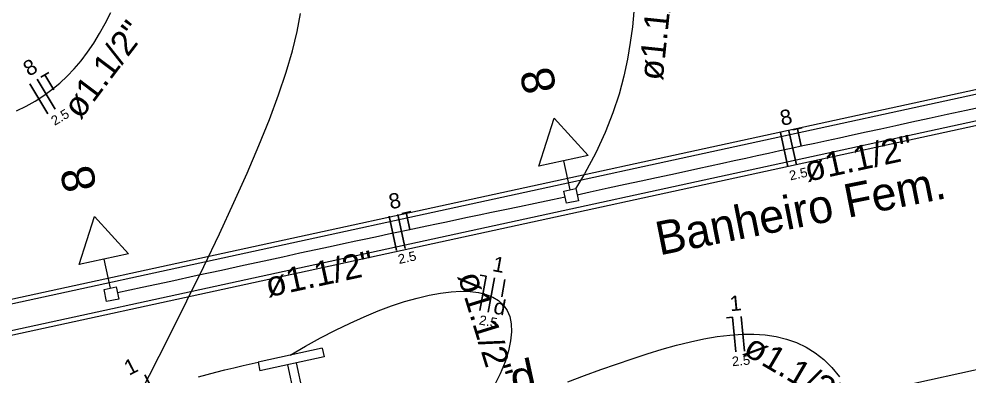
# Model space of a CAD drawing. Header units: millimetres. Extents: x -395 to 1008, y 9 to 692.
# Drawn here: x -36.458 to -32.379, y 53.233 to 54.766 of the extents above; entities that cross this region are included whole.
import ezdxf

# ---------------------------------------------------------------- set-up
doc = ezdxf.new("R2010")
doc.units = ezdxf.units.MM
doc.header["$LTSCALE"] = 0.1
doc.header["$MEASUREMENT"] = 0
for name, color, linetype, lineweight in [('.10 ultra fina', 240, 'Continuous', 5), ('.15', 150, 'Continuous', 15), ('.20', 130, 'Continuous', 5), ('.25', 70, 'Continuous', 5), ('.30', 50, 'Continuous', 5), ('.40 Interno parede', 27, 'Continuous', 5)]:
    doc.layers.add(name, color=color, linetype=linetype, lineweight=lineweight)
doc.styles.add('Arial', font='arial.ttf')
doc.styles.add('MicrosoftHimalaya', font='himalaya.ttf')

# ---------------------------------------------------------------- blocks, each defined once
blk = doc.blocks.new('eeetet')
at = {"layer": '.10 ultra fina', "color": 240, "lineweight": 5}
for p, q in [((662.342, 114.8528), (655.9709, 113.4674)), ((662.3378, 114.8723), (655.9862, 113.4912)), ((655.9943, 113.3599), (662.3654, 114.7453)), ((656.0181, 113.3446), (662.3696, 114.7257)), ((660.5207, 113.2748), (660.9116, 113.3597))]:
    blk.add_line(p, q, dxfattribs=at)
at = {"layer": '.10 ultra fina', "color": 240, "lineweight": 5, "insert": (659.492, 113.835), "char_height": 0.143996, "width": 1.592578, "attachment_point": 7, "rotation": 11.2657, "line_spacing_factor": 0.9, "style": 'MicrosoftHimalaya'}
blk.add_mtext('Banheiro Fem.', dxfattribs=at)

msp = doc.modelspace()

# ---------------------------------------------------------------- linework, layer by layer
at = {"layer": '.15', "color": 150, "lineweight": 15}
for p, q in [((-34.226, 54.1336), (-34.16, 54.3398)), ((-34.16, 54.3398), (-34.0144, 54.1796)), ((-34.0144, 54.1796), (-34.226, 54.1336)), ((-34.1202, 54.1566), (-34.093, 54.0315)), ((-34.1189, 54.0259), (-34.0671, 54.0372)), ((-34.1077, 53.9741), (-34.1189, 54.0259)), ((-34.0671, 54.0372), (-34.0558, 53.9853)), ((-34.0558, 53.9853), (-34.1077, 53.9741)), ((-36.2005, 53.7114), (-36.1345, 53.9177)), ((-36.1345, 53.9177), (-35.9889, 53.7574)), ((-35.9889, 53.7574), (-36.2005, 53.7114)), ((-36.0947, 53.7344), (-36.0675, 53.6094)), ((-36.0934, 53.6037), (-36.0416, 53.615)), ((-36.0416, 53.615), (-36.0303, 53.5632)), ((-36.0821, 53.5519), (-36.0934, 53.6037)), ((-36.0303, 53.5632), (-36.0821, 53.5519)), ((-35.156, 53.3522), (-35.4321, 53.2922)), ((-35.156, 53.3522), (-35.1479, 53.3147)), ((-35.4321, 53.2922), (-35.4239, 53.2547)), ((-35.1479, 53.3147), (-35.4239, 53.2547)), ((-35.2773, 53.1551), (-35.3046, 53.2807)), ((-35.2398, 53.1633), (-35.2671, 53.2888))]:
    msp.add_line(p, q, dxfattribs=at)
at = {"layer": '.20', "color": 130, "lineweight": 20}
for points in [[(-36.4685, 54.3719), (-36.428, 54.3918), (-36.3893, 54.4135), (-36.3525, 54.4372), (-36.3173, 54.4629), (-36.2838, 54.4906), (-36.2519, 54.5204), (-36.2214, 54.5524), (-36.1922, 54.5866), (-36.1644, 54.6231), (-36.1377, 54.662), (-36.1122, 54.7033), (-36.0878, 54.7471), (-36.0643, 54.7934)], [(-36.0975, 52.849), (-35.9853, 53.0659), (-35.898, 53.2363), (-35.8154, 53.3992), (-35.7378, 53.5547), (-35.6652, 53.7028), (-35.5978, 53.8436), (-35.5357, 53.9771), (-35.4791, 54.1034), (-35.4282, 54.2226), (-35.3831, 54.3346), (-35.344, 54.4395), (-35.3109, 54.5375), (-35.2841, 54.6284), (-35.2637, 54.7124), (-35.2499, 54.7896)], [(-33.8183, 54.7977), (-33.8246, 54.7323), (-33.8332, 54.6643), (-33.845, 54.5935), (-33.8609, 54.5197), (-33.8816, 54.4428), (-33.908, 54.3626), (-33.941, 54.2789), (-33.9813, 54.1916), (-34.0298, 54.1006), (-34.0685, 54.0369)], [(-34.0615, 54.0113), (-34.0052, 54.0235), (-33.9279, 54.0403), (-33.855, 54.0561), (-33.7861, 54.0711), (-33.7209, 54.0852), (-33.6591, 54.0986), (-33.6002, 54.1114), (-33.5439, 54.1237), (-33.4898, 54.1354), (-33.4376, 54.1468), (-33.3868, 54.1578), (-33.3372, 54.1686), (-33.2882, 54.1792), (-33.2397, 54.1898), (-33.1911, 54.2003), (-33.1421, 54.211), (-33.0924, 54.2218), (-33.0416, 54.2328), (-32.9893, 54.2442), (-32.9352, 54.256), (-32.8788, 54.2682), (-32.8198, 54.281), (-32.7579, 54.2945), (-32.6926, 54.3087), (-32.6237, 54.3237), (-32.5506, 54.3396), (-32.4731, 54.3564), (-32.3908, 54.3743), (-32.3033, 54.3933)], [(-34.1133, 54.0002), (-34.1678, 53.9888), (-34.2416, 53.9734), (-34.3094, 53.9593), (-34.3717, 53.9463), (-34.4292, 53.9343), (-34.4825, 53.9232), (-34.5321, 53.9129), (-34.5787, 53.9031), (-34.6229, 53.8939), (-34.6653, 53.885), (-34.7065, 53.8764), (-34.747, 53.8678), (-34.7876, 53.8592), (-34.8287, 53.8505), (-34.8711, 53.8415), (-34.9152, 53.832), (-34.9618, 53.8221), (-35.0114, 53.8114), (-35.0647, 53.7999), (-35.1221, 53.7875), (-35.1844, 53.7741), (-35.2521, 53.7594), (-35.3258, 53.7434), (-35.4062, 53.726), (-35.4939, 53.7069), (-35.5893, 53.6862), (-35.6933, 53.6636), (-35.8063, 53.639), (-35.9289, 53.6124), (-36.036, 53.5891)], [(-35.294, 53.3222), (-35.2284, 53.3607), (-35.1635, 53.3965), (-35.0997, 53.4295), (-35.037, 53.4598), (-34.9757, 53.4873), (-34.9161, 53.5118), (-34.8582, 53.5334), (-34.8024, 53.5519), (-34.7488, 53.5673), (-34.6976, 53.5796), (-34.649, 53.5886), (-34.6032, 53.5944), (-34.5604, 53.5968), (-34.5209, 53.5957), (-34.4847, 53.5912), (-34.4522, 53.5832), (-34.4236, 53.5715), (-34.3989, 53.5562), (-34.3785, 53.5371), (-34.3626, 53.5143), (-34.3512, 53.4875), (-34.3448, 53.4569), (-34.3433, 53.4222), (-34.3471, 53.3835), (-34.3564, 53.3407), (-34.3712, 53.2937), (-34.392, 53.2425), (-34.4188, 53.1869)], [(-34.1019, 53.2075), (-34.0304, 53.2341), (-33.9604, 53.2598), (-33.892, 53.2841), (-33.8253, 53.307), (-33.7602, 53.3282), (-33.6968, 53.3476), (-33.6351, 53.3648), (-33.5752, 53.3797), (-33.5171, 53.3922), (-33.4607, 53.4019), (-33.4062, 53.4086), (-33.3535, 53.4122), (-33.3028, 53.4125), (-33.2539, 53.4092), (-33.207, 53.4021), (-33.1621, 53.3911), (-33.1191, 53.3758), (-33.0782, 53.3561), (-33.0394, 53.3319), (-33.0026, 53.3028), (-32.9679, 53.2686), (-32.9354, 53.2292)], [(-35.6873, 53.2297), (-35.6505, 53.2396), (-35.613, 53.2493), (-35.5747, 53.2588), (-35.5357, 53.2682), (-35.4961, 53.2774), (-35.432, 53.2919)]]:
    msp.add_lwpolyline(points, dxfattribs=at)
at = {"layer": '.25', "color": 70, "lineweight": 25}
for p, q in [((-36.3025, 54.3783), (-36.3798, 54.5068)), ((-36.3648, 54.5158), (-36.3305, 54.5365)), ((-36.309, 54.4619), (-36.3477, 54.5261)), ((-36.3346, 54.359), (-36.4119, 54.4875)), ((-33.1568, 54.131), (-33.1887, 54.2776)), ((-33.1202, 54.139), (-33.1521, 54.2856)), ((-33.1349, 54.2893), (-33.0959, 54.2978)), ((-33.0995, 54.2203), (-33.1154, 54.2935)), ((-34.815, 53.9304), (-34.7759, 53.9389)), ((-34.7795, 53.8614), (-34.7954, 53.9347)), ((-34.8368, 53.7722), (-34.8687, 53.9187)), ((-34.8002, 53.7801), (-34.8321, 53.9267)), ((-34.4799, 53.5141), (-34.4528, 53.6616)), ((-34.4774, 53.6661), (-34.4528, 53.6616)), ((-34.443, 53.5073), (-34.4159, 53.6548)), ((-34.3853, 53.573), (-34.3717, 53.6467)), ((-33.4196, 53.4827), (-33.3947, 53.4851)), ((-33.3804, 53.3358), (-33.3947, 53.4851)), ((-33.3431, 53.3393), (-33.3574, 53.4886)), ((-35.884, 53.1713), (-35.9181, 53.2381))]:
    msp.add_line(p, q, dxfattribs=at)

# ---------------------------------------------------------------- block references
at = {"layer": '.30'}
msp.add_blockref('eeetet', (-693.1998, -60.0867), dxfattribs=at)

# ---------------------------------------------------------------- texts
at = {"layer": '.40 Interno parede', "color": 27, "line_spacing_factor": 0.9, "style": 'Arial'}
for s, insert, char_height, width, attachment_point, rotation in [('ø1.1/2"', (-33.6671, 54.7329), 0.1059, 0.925083, 8, 84.0018), ('ø1.1/2"', (-36.0506, 54.5165), 0.1059, 0.925083, 8, 52.959), ('8', (-36.3934, 54.5294), 0.0653, 0.100107, 8, 31.0433), ('8', (-34.1585, 54.5155), 0.1412, 0.216899, 8, 102.2677), ('2.5', (-36.2713, 54.3265), 0.04059, 0.152915, 8, 31.0433), ('8', (-33.1577, 54.3111), 0.0653, 0.100107, 8, 12.2675), ('ø1.1/2"', (-32.842, 54.1136), 0.1059, 0.925083, 8, 12.2684), ('8', (-36.1329, 54.0934), 0.1412, 0.216899, 8, 102.2677), ('2.5', (-33.1075, 54.0803), 0.04059, 0.152915, 8, 12.2675), ('8', (-34.8378, 53.9524), 0.0653, 0.100107, 8, 12.2675), ('ø1.1/2"', (-35.1569, 53.6174), 0.1059, 0.925083, 8, 12.2111), ('2.5', (-34.7875, 53.7212), 0.04059, 0.152915, 8, 12.2675), ('1', (-34.404, 53.6792), 0.0653, 0.100107, 8, 349.5964), ('ø1.1/2"', (-34.5083, 53.4361), 0.1059, 0.925083, 8, 287.1669), ('1', (-33.3785, 53.5128), 0.0653, 0.100107, 8, 5.4673), ('d', (-34.3995, 53.4959), 0.0653, 0.100107, 8, 349.5964), ('2.5', (-34.4468, 53.4468), 0.04059, 0.152915, 8, 349.5964), ('ø1.1/2"', (-33.1524, 53.2077), 0.1059, 0.925083, 8, 329.6689), ('2.5', (-33.356, 53.2776), 0.04059, 0.152915, 8, 5.4673), ('1', (-35.9636, 53.2443), 0.0653, 0.100107, 8, 27.0212), ('d', (-34.3323, 53.1454), 0.1412, 0.216899, 7, 12.2675)]:
    msp.add_mtext(s, dxfattribs=dict(at, insert=insert, char_height=char_height, width=width, attachment_point=attachment_point, rotation=rotation))

doc.saveas('drawing.dxf')
